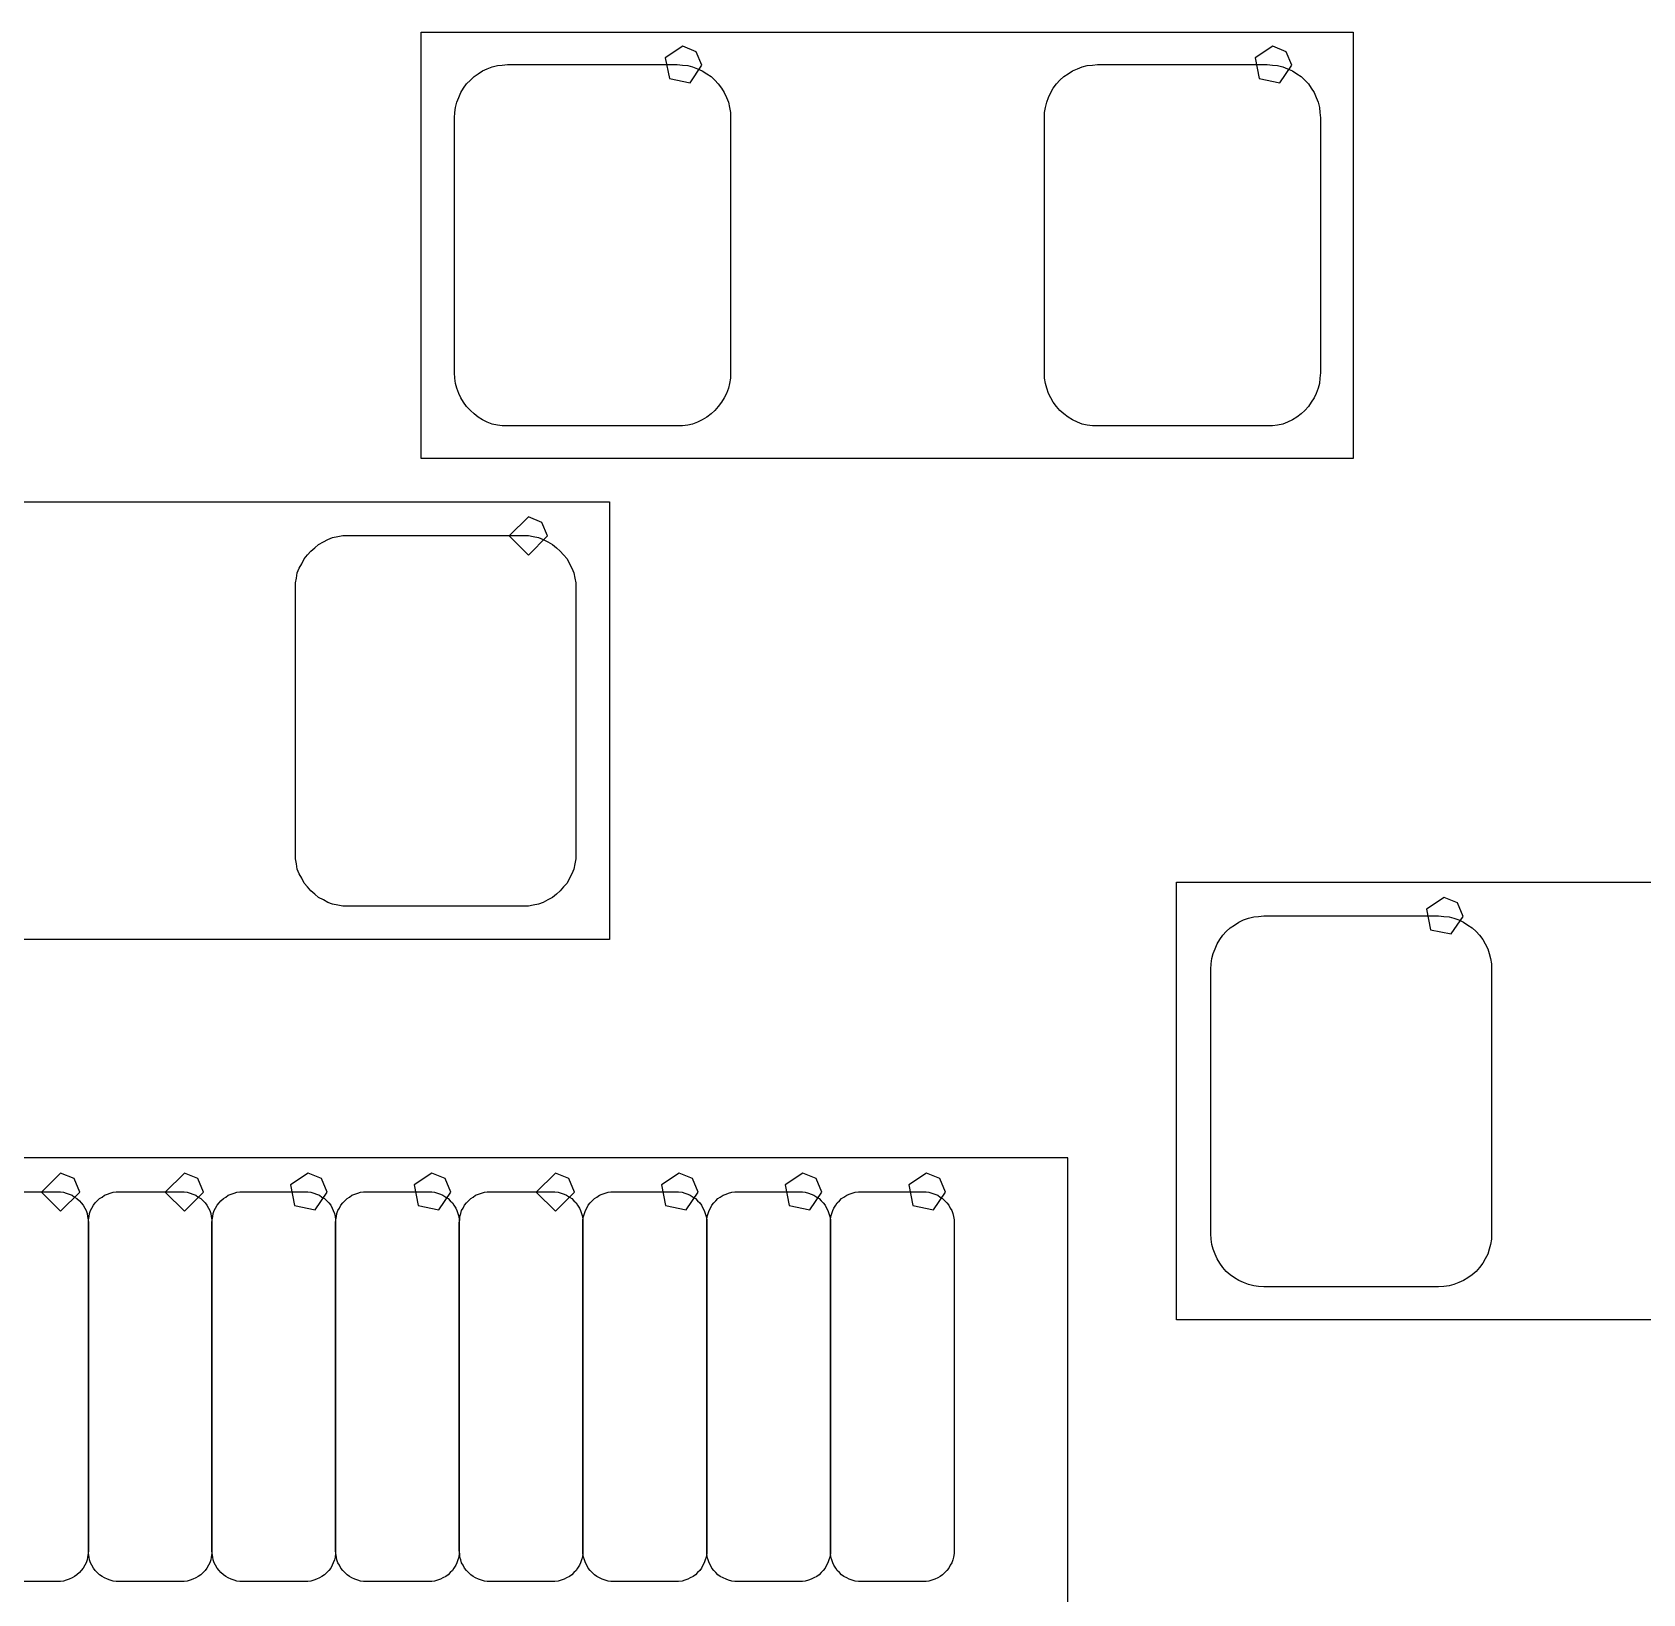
# Model space of a CAD drawing. Extents: x 114 to 258, y 8 to 198.
# Drawn here: x 141.56 to 150.02, y 171.72 to 179.93 of the extents above; entities that cross this region are included whole.
import ezdxf

# ---------------------------------------------------------------- set-up
doc = ezdxf.new("R2010")
doc.units = 0

msp = doc.modelspace()

# ---------------------------------------------------------------- linework, layer by layer
at = {"layer": 'Layer 1', "color": 7}
for points in [[(143.5989, 177.68804), (143.5989, 179.92832)], [(143.5989, 179.92832), (148.49856, 179.92832)], [(148.49856, 179.92832), (148.49856, 177.68804)], [(144.974818, 179.854838), (144.88243, 179.793106), (144.904107, 179.684127), (145.013086, 179.66245), (145.074818, 179.754838), (145.045529, 179.825549), (144.974818, 179.854838), (144.974818, 179.854838)], [(148.074888, 179.854838), (147.9825, 179.793106), (148.004177, 179.684127), (148.113156, 179.66245), (148.174888, 179.754838), (148.145599, 179.825549), (148.074888, 179.854838), (148.074888, 179.854838)], [(143.8783, 179.69464), (143.89862, 179.70988)], [(143.89862, 179.70988), (143.92148, 179.72512)], [(143.92148, 179.72512), (143.94688, 179.73528)], [(143.94688, 179.73528), (143.97228, 179.74544)], [(143.97228, 179.74544), (144.00022, 179.75306)], [(144.00022, 179.75306), (144.02562, 179.7556)], [(144.02562, 179.7556), (144.05356, 179.75814)], [(144.05356, 179.75814), (144.9451, 179.75814)], [(144.9451, 179.75814), (144.97304, 179.7556)], [(144.97304, 179.7556), (145.00098, 179.75306)], [(145.00098, 179.75306), (145.02638, 179.74544)], [(145.02638, 179.74544), (145.05178, 179.73528)], [(145.05178, 179.73528), (145.07718, 179.72512)], [(145.07718, 179.72512), (145.10004, 179.70988)], [(145.10004, 179.70988), (145.1229, 179.69464)], [(146.9771, 179.69464), (146.99996, 179.70988)], [(146.99996, 179.70988), (147.02282, 179.72512)], [(147.02282, 179.72512), (147.04822, 179.73528)], [(147.04822, 179.73528), (147.07362, 179.74544)], [(147.07362, 179.74544), (147.09902, 179.75306)], [(147.09902, 179.75306), (147.12696, 179.7556)], [(147.12696, 179.7556), (147.1549, 179.75814)], [(147.1549, 179.75814), (148.04644, 179.75814)], [(148.04644, 179.75814), (148.07438, 179.7556)], [(148.07438, 179.7556), (148.09978, 179.75306)], [(148.09978, 179.75306), (148.12772, 179.74544)], [(148.12772, 179.74544), (148.15312, 179.73528)], [(148.15312, 179.73528), (148.17852, 179.72512)], [(148.17852, 179.72512), (148.20138, 179.70988)], [(148.20138, 179.70988), (148.22424, 179.69464)], [(143.80718, 179.61082), (143.82242, 179.63368)], [(143.82242, 179.63368), (143.83766, 179.65654)], [(143.83766, 179.65654), (143.85798, 179.67686)], [(143.85798, 179.67686), (143.8783, 179.69464)], [(145.1229, 179.69464), (145.14322, 179.67686)], [(145.14322, 179.67686), (145.161, 179.65654)], [(145.161, 179.65654), (145.17878, 179.63368)], [(145.17878, 179.63368), (145.19148, 179.61082)], [(146.90852, 179.61082), (146.92122, 179.63368)], [(146.92122, 179.63368), (146.939, 179.65654)], [(146.939, 179.65654), (146.95678, 179.67686)], [(146.95678, 179.67686), (146.9771, 179.69464)], [(148.22424, 179.69464), (148.24456, 179.67686)], [(148.24456, 179.67686), (148.26234, 179.65654)], [(148.26234, 179.65654), (148.27758, 179.63368)], [(148.27758, 179.63368), (148.29282, 179.61082)], [(143.77924, 179.53208), (143.78686, 179.56002)], [(143.78686, 179.56002), (143.79702, 179.58542)], [(143.79702, 179.58542), (143.80718, 179.61082)], [(145.19148, 179.61082), (145.20418, 179.58542)], [(145.20418, 179.58542), (145.21434, 179.56002)], [(145.21434, 179.56002), (145.21942, 179.53208)], [(146.88058, 179.53208), (146.8882, 179.56002)], [(146.8882, 179.56002), (146.89582, 179.58542)], [(146.89582, 179.58542), (146.90852, 179.61082)], [(148.29282, 179.61082), (148.30298, 179.58542)], [(148.30298, 179.58542), (148.31314, 179.56002)], [(148.31314, 179.56002), (148.32076, 179.53208)], [(143.77416, 179.47874), (143.7767, 179.50668)], [(143.77416, 178.13762), (143.77416, 179.47874)], [(143.7767, 179.50668), (143.77924, 179.53208)], [(145.21942, 179.53208), (145.2245, 179.50668)], [(145.2245, 179.50668), (145.2245, 179.47874)], [(145.2245, 179.47874), (145.2245, 178.13762)], [(146.8755, 179.50668), (146.88058, 179.53208)], [(146.8755, 179.47874), (146.8755, 179.50668)], [(146.8755, 178.13762), (146.8755, 179.47874)], [(148.32076, 179.53208), (148.3233, 179.50668)], [(148.3233, 179.50668), (148.32584, 179.47874)], [(148.32584, 179.47874), (148.32584, 178.13762)], [(143.7767, 178.10968), (143.77416, 178.13762)], [(143.77924, 178.08174), (143.7767, 178.10968)], [(145.2245, 178.10968), (145.21942, 178.08174)], [(145.2245, 178.13762), (145.2245, 178.10968)], [(146.8755, 178.10968), (146.8755, 178.13762)], [(146.88058, 178.08174), (146.8755, 178.10968)], [(148.3233, 178.10968), (148.32076, 178.08174)], [(148.32584, 178.13762), (148.3233, 178.10968)], [(143.78686, 178.05634), (143.77924, 178.08174)], [(143.79702, 178.0284), (143.78686, 178.05634)], [(143.80718, 178.00554), (143.79702, 178.0284)], [(145.20418, 178.0284), (145.19148, 178.00554)], [(145.21434, 178.05634), (145.20418, 178.0284)], [(145.21942, 178.08174), (145.21434, 178.05634)], [(146.8882, 178.05634), (146.88058, 178.08174)], [(146.89582, 178.0284), (146.8882, 178.05634)], [(146.90852, 178.00554), (146.89582, 178.0284)], [(148.30298, 178.0284), (148.29282, 178.00554)], [(148.31314, 178.05634), (148.30298, 178.0284)], [(148.32076, 178.08174), (148.31314, 178.05634)], [(143.82242, 177.98268), (143.80718, 178.00554)], [(143.83766, 177.95982), (143.82242, 177.98268)], [(143.85798, 177.9395), (143.83766, 177.95982)], [(143.8783, 177.92172), (143.85798, 177.9395)], [(145.14322, 177.9395), (145.1229, 177.92172)], [(145.161, 177.95982), (145.14322, 177.9395)], [(145.17878, 177.98268), (145.161, 177.95982)], [(145.19148, 178.00554), (145.17878, 177.98268)], [(146.92122, 177.98268), (146.90852, 178.00554)], [(146.939, 177.95982), (146.92122, 177.98268)], [(146.95678, 177.9395), (146.939, 177.95982)], [(146.9771, 177.92172), (146.95678, 177.9395)], [(148.24456, 177.9395), (148.22424, 177.92172)], [(148.26234, 177.95982), (148.24456, 177.9395)], [(148.27758, 177.98268), (148.26234, 177.95982)], [(148.29282, 178.00554), (148.27758, 177.98268)], [(143.89862, 177.90394), (143.8783, 177.92172)], [(143.92148, 177.89124), (143.89862, 177.90394)], [(143.94688, 177.87854), (143.92148, 177.89124)], [(143.97228, 177.86838), (143.94688, 177.87854)], [(144.00022, 177.8633), (143.97228, 177.86838)], [(144.02562, 177.85822), (144.00022, 177.8633)], [(144.05356, 177.85822), (144.02562, 177.85822)], [(144.9451, 177.85822), (144.05356, 177.85822)], [(144.97304, 177.85822), (144.9451, 177.85822)], [(145.00098, 177.8633), (144.97304, 177.85822)], [(145.02638, 177.86838), (145.00098, 177.8633)], [(145.05178, 177.87854), (145.02638, 177.86838)], [(145.07718, 177.89124), (145.05178, 177.87854)], [(145.10004, 177.90394), (145.07718, 177.89124)], [(145.1229, 177.92172), (145.10004, 177.90394)], [(146.99996, 177.90394), (146.9771, 177.92172)], [(147.02282, 177.89124), (146.99996, 177.90394)], [(147.04822, 177.87854), (147.02282, 177.89124)], [(147.07362, 177.86838), (147.04822, 177.87854)], [(147.09902, 177.8633), (147.07362, 177.86838)], [(147.12696, 177.85822), (147.09902, 177.8633)], [(147.1549, 177.85822), (147.12696, 177.85822)], [(148.04644, 177.85822), (147.1549, 177.85822)], [(148.07438, 177.85822), (148.04644, 177.85822)], [(148.09978, 177.8633), (148.07438, 177.85822)], [(148.12772, 177.86838), (148.09978, 177.8633)], [(148.15312, 177.87854), (148.12772, 177.86838)], [(148.17852, 177.89124), (148.15312, 177.87854)], [(148.20138, 177.90394), (148.17852, 177.89124)], [(148.22424, 177.92172), (148.20138, 177.90394)], [(148.49856, 177.68804), (143.5989, 177.68804)], [(139.63142, 177.45944), (144.5895, 177.45944)], [(144.5895, 177.45944), (144.5895, 175.1582)], [(144.16278, 177.379862), (144.06278, 177.279862), (144.16278, 177.179862), (144.26278, 177.279862), (144.233491, 177.350573), (144.16278, 177.379862), (144.16278, 177.379862)], [(143.08582, 177.24862), (143.10868, 177.26132)], [(143.10868, 177.26132), (143.13408, 177.27148)], [(143.13408, 177.27148), (143.16202, 177.27656)], [(143.16202, 177.27656), (143.18742, 177.28164)], [(143.18742, 177.28164), (143.21536, 177.28164)], [(143.21536, 177.28164), (144.13484, 177.28164)], [(144.13484, 177.28164), (144.16278, 177.28164)], [(144.16278, 177.28164), (144.18818, 177.27656)], [(144.18818, 177.27656), (144.21612, 177.27148)], [(144.21612, 177.27148), (144.24152, 177.26132)], [(144.24152, 177.26132), (144.26438, 177.24862)], [(142.98422, 177.15972), (143.002, 177.18004)], [(143.002, 177.18004), (143.01978, 177.20036)], [(143.01978, 177.20036), (143.0401, 177.21814)], [(143.0401, 177.21814), (143.06042, 177.23592)], [(143.06042, 177.23592), (143.08582, 177.24862)], [(144.26438, 177.24862), (144.28978, 177.23592)], [(144.28978, 177.23592), (144.3101, 177.21814)], [(144.3101, 177.21814), (144.33042, 177.20036)], [(144.33042, 177.20036), (144.3482, 177.18004)], [(144.3482, 177.18004), (144.36598, 177.15972)], [(142.94358, 177.05812), (142.94866, 177.08606)], [(142.94866, 177.08606), (142.95882, 177.11146)], [(142.95882, 177.11146), (142.97152, 177.13432)], [(142.97152, 177.13432), (142.98422, 177.15972)], [(144.36598, 177.15972), (144.37868, 177.13432)], [(144.37868, 177.13432), (144.39138, 177.11146)], [(144.39138, 177.11146), (144.40154, 177.08606)], [(144.40154, 177.08606), (144.40662, 177.05812)], [(142.9385, 177.03272), (142.94358, 177.05812)], [(142.9385, 177.00478), (142.9385, 177.03272)], [(142.9385, 175.61032), (142.9385, 177.00478)], [(144.40662, 177.05812), (144.4117, 177.03272)], [(144.4117, 177.03272), (144.4117, 177.00478)], [(144.4117, 177.00478), (144.4117, 175.61032)], [(142.9385, 175.58238), (142.9385, 175.61032)], [(142.94358, 175.55698), (142.9385, 175.58238)], [(142.94866, 175.52904), (142.94358, 175.55698)], [(144.40662, 175.55698), (144.40154, 175.52904)], [(144.4117, 175.58238), (144.40662, 175.55698)], [(144.4117, 175.61032), (144.4117, 175.58238)], [(142.95882, 175.50364), (142.94866, 175.52904)], [(142.97152, 175.48078), (142.95882, 175.50364)], [(142.98422, 175.45538), (142.97152, 175.48078)], [(144.37868, 175.48078), (144.36598, 175.45538)], [(144.39138, 175.50364), (144.37868, 175.48078)], [(144.40154, 175.52904), (144.39138, 175.50364)], [(143.002, 175.43506), (142.98422, 175.45538)], [(143.01978, 175.41474), (143.002, 175.43506)], [(143.0401, 175.39696), (143.01978, 175.41474)], [(143.06042, 175.37918), (143.0401, 175.39696)], [(144.3101, 175.39696), (144.28978, 175.37918)], [(144.33042, 175.41474), (144.3101, 175.39696)], [(144.3482, 175.43506), (144.33042, 175.41474)], [(144.36598, 175.45538), (144.3482, 175.43506)], [(147.56892, 173.15922), (147.56892, 175.46046)], [(147.56892, 175.46046), (152.527, 175.46046)], [(143.08582, 175.36648), (143.06042, 175.37918)], [(143.10868, 175.35378), (143.08582, 175.36648)], [(143.13408, 175.34362), (143.10868, 175.35378)], [(143.16202, 175.33854), (143.13408, 175.34362)], [(143.18742, 175.33346), (143.16202, 175.33854)], [(143.21536, 175.33346), (143.18742, 175.33346)], [(144.13484, 175.33346), (143.21536, 175.33346)], [(144.16278, 175.33346), (144.13484, 175.33346)], [(144.18818, 175.33854), (144.16278, 175.33346)], [(144.21612, 175.34362), (144.18818, 175.33854)], [(144.24152, 175.35378), (144.21612, 175.34362)], [(144.26438, 175.36648), (144.24152, 175.35378)], [(144.28978, 175.37918), (144.26438, 175.36648)], [(148.975318, 175.379866), (148.88293, 175.318134), (148.904607, 175.209155), (149.013586, 175.187478), (149.075318, 175.279866), (149.046029, 175.350577), (148.975318, 175.379866), (148.975318, 175.379866)], [(147.83054, 175.20138), (147.85086, 175.21916)], [(147.85086, 175.21916), (147.87372, 175.2344)], [(147.87372, 175.2344), (147.89658, 175.24964)], [(147.89658, 175.24964), (147.92198, 175.26234)], [(147.92198, 175.26234), (147.94738, 175.26996)], [(147.94738, 175.26996), (147.97532, 175.27758)], [(147.97532, 175.27758), (148.00072, 175.28012)], [(148.00072, 175.28012), (148.02866, 175.28266)], [(148.02866, 175.28266), (148.9456, 175.28266)], [(148.9456, 175.28266), (148.97354, 175.28012)], [(148.97354, 175.28012), (149.00148, 175.27758)], [(149.00148, 175.27758), (149.02688, 175.26996)], [(149.02688, 175.26996), (149.05228, 175.26234)], [(149.05228, 175.26234), (149.07768, 175.24964)], [(149.07768, 175.24964), (149.10054, 175.2344)], [(149.10054, 175.2344), (149.1234, 175.21916)], [(149.1234, 175.21916), (149.14372, 175.20138)], [(144.5895, 175.1582), (139.63142, 175.1582)], [(147.77212, 175.10994), (147.78228, 175.13534)], [(147.78228, 175.13534), (147.79752, 175.1582)], [(147.79752, 175.1582), (147.81276, 175.18106)], [(147.81276, 175.18106), (147.83054, 175.20138)], [(149.14372, 175.20138), (149.1615, 175.18106)], [(149.1615, 175.18106), (149.17928, 175.1582)], [(149.17928, 175.1582), (149.19198, 175.13534)], [(149.19198, 175.13534), (149.20468, 175.10994)], [(147.7518, 175.0312), (147.75434, 175.05914)], [(147.75434, 175.05914), (147.76196, 175.08454)], [(147.76196, 175.08454), (147.77212, 175.10994)], [(149.20468, 175.10994), (149.2123, 175.08454)], [(149.2123, 175.08454), (149.21992, 175.05914)], [(149.21992, 175.05914), (149.225, 175.0312)], [(147.74926, 175.00326), (147.7518, 175.0312)], [(147.74926, 173.61134), (147.74926, 175.00326)], [(149.225, 175.0312), (149.225, 175.00326)], [(149.225, 175.00326), (149.225, 173.61134)], [(146.99742, 174.01012), (139.29868, 174.01012)], [(146.99742, 164.60958), (146.99742, 174.01012)], [(141.704822, 173.930542), (141.604822, 173.830542), (141.704822, 173.730542), (141.804822, 173.830542), (141.775533, 173.901253), (141.704822, 173.930542), (141.704822, 173.930542)], [(142.354808, 173.930542), (142.254808, 173.830542), (142.354808, 173.730542), (142.454808, 173.830542), (142.425519, 173.901253), (142.354808, 173.930542), (142.354808, 173.930542)], [(143.004794, 173.930542), (142.912406, 173.86881), (142.934083, 173.759831), (143.043062, 173.738154), (143.104794, 173.830542), (143.075505, 173.901253), (143.004794, 173.930542), (143.004794, 173.930542)], [(143.65478, 173.930542), (143.562392, 173.86881), (143.584069, 173.759831), (143.693048, 173.738154), (143.75478, 173.830542), (143.725491, 173.901253), (143.65478, 173.930542), (143.65478, 173.930542)], [(144.304766, 173.930542), (144.204766, 173.830542), (144.304766, 173.730542), (144.404766, 173.830542), (144.375477, 173.901253), (144.304766, 173.930542), (144.304766, 173.930542)], [(144.954752, 173.930542), (144.862364, 173.86881), (144.884041, 173.759831), (144.99302, 173.738154), (145.054752, 173.830542), (145.025463, 173.901253), (144.954752, 173.930542), (144.954752, 173.930542)], [(145.604738, 173.930542), (145.51235, 173.86881), (145.534027, 173.759831), (145.643006, 173.738154), (145.704738, 173.830542), (145.675449, 173.901253), (145.604738, 173.930542), (145.604738, 173.930542)], [(146.254724, 173.930542), (146.162336, 173.86881), (146.184013, 173.759831), (146.292992, 173.738154), (146.354724, 173.830542), (146.325435, 173.901253), (146.254724, 173.930542), (146.254724, 173.930542)], [(141.3637, 173.83232), (141.68882, 173.83232)], [(141.68882, 173.83232), (141.70406, 173.83232)], [(141.70406, 173.83232), (141.7193, 173.82978)], [(141.7193, 173.82978), (141.73454, 173.8247)], [(141.73454, 173.8247), (141.74978, 173.81962)], [(141.74978, 173.81962), (141.76502, 173.81454)], [(141.76502, 173.81454), (141.77772, 173.80438)], [(141.77772, 173.80438), (141.79042, 173.79676)], [(141.79042, 173.79676), (141.80312, 173.78406)], [(141.80312, 173.78406), (141.81328, 173.7739)], [(141.88694, 173.7739), (141.8971, 173.78406)], [(141.8971, 173.78406), (141.9098, 173.79676)], [(141.9098, 173.79676), (141.9225, 173.80438)], [(141.9225, 173.80438), (141.9352, 173.81454)], [(141.9352, 173.81454), (141.95044, 173.81962)], [(141.95044, 173.81962), (141.96568, 173.8247)], [(141.96568, 173.8247), (141.98092, 173.82978)], [(141.98092, 173.82978), (141.99616, 173.83232)], [(141.99616, 173.83232), (142.0114, 173.83232)], [(142.0114, 173.83232), (142.33652, 173.83232)], [(142.33652, 173.83232), (142.3543, 173.83232)], [(142.3543, 173.83232), (142.36954, 173.82978)], [(142.36954, 173.82978), (142.38478, 173.8247)], [(142.38478, 173.8247), (142.40002, 173.81962)], [(142.40002, 173.81962), (142.41526, 173.81454)], [(142.41526, 173.81454), (142.42796, 173.80438)], [(142.42796, 173.80438), (142.44066, 173.79676)], [(142.44066, 173.79676), (142.45336, 173.78406)], [(142.45336, 173.78406), (142.46352, 173.7739)], [(142.53718, 173.7739), (142.54734, 173.78406)], [(142.54734, 173.78406), (142.56004, 173.79676)], [(142.56004, 173.79676), (142.57274, 173.80438)], [(142.57274, 173.80438), (142.58544, 173.81454)], [(142.58544, 173.81454), (142.60068, 173.81962)], [(142.60068, 173.81962), (142.61592, 173.8247)], [(142.61592, 173.8247), (142.63116, 173.82978)], [(142.63116, 173.82978), (142.6464, 173.83232)], [(142.6464, 173.83232), (142.66164, 173.83232)], [(142.66164, 173.83232), (142.98676, 173.83232)], [(142.98676, 173.83232), (143.00454, 173.83232)], [(143.00454, 173.83232), (143.01978, 173.82978)], [(143.01978, 173.82978), (143.03502, 173.8247)], [(143.03502, 173.8247), (143.05026, 173.81962)], [(143.05026, 173.81962), (143.0655, 173.81454)], [(143.0655, 173.81454), (143.0782, 173.80438)], [(143.0782, 173.80438), (143.0909, 173.79676)], [(143.0909, 173.79676), (143.1036, 173.78406)], [(143.1036, 173.78406), (143.11376, 173.7739)], [(143.18742, 173.7739), (143.19758, 173.78406)], [(143.19758, 173.78406), (143.21028, 173.79676)], [(143.21028, 173.79676), (143.22298, 173.80438)], [(143.22298, 173.80438), (143.23568, 173.81454)], [(143.23568, 173.81454), (143.25092, 173.81962)], [(143.25092, 173.81962), (143.26616, 173.8247)], [(143.26616, 173.8247), (143.2814, 173.82978)], [(143.2814, 173.82978), (143.29664, 173.83232)], [(143.29664, 173.83232), (143.31188, 173.83232)], [(143.31188, 173.83232), (143.637, 173.83232)], [(143.637, 173.83232), (143.65478, 173.83232)], [(143.65478, 173.83232), (143.67002, 173.82978)], [(143.67002, 173.82978), (143.68526, 173.8247)], [(143.68526, 173.8247), (143.7005, 173.81962)], [(143.7005, 173.81962), (143.7132, 173.81454)], [(143.7132, 173.81454), (143.72844, 173.80438)], [(143.72844, 173.80438), (143.74114, 173.79676)], [(143.74114, 173.79676), (143.7513, 173.78406)], [(143.7513, 173.78406), (143.764, 173.7739)], [(143.83766, 173.7739), (143.84782, 173.78406)], [(143.84782, 173.78406), (143.86052, 173.79676)], [(143.86052, 173.79676), (143.87322, 173.80438)], [(143.87322, 173.80438), (143.88592, 173.81454)], [(143.88592, 173.81454), (143.90116, 173.81962)], [(143.90116, 173.81962), (143.9164, 173.8247)], [(143.9164, 173.8247), (143.93164, 173.82978)], [(143.93164, 173.82978), (143.94688, 173.83232)], [(143.94688, 173.83232), (143.96212, 173.83232)], [(143.96212, 173.83232), (144.28724, 173.83232)], [(144.28724, 173.83232), (144.30248, 173.83232)], [(144.30248, 173.83232), (144.32026, 173.82978)], [(144.32026, 173.82978), (144.3355, 173.8247)], [(144.3355, 173.8247), (144.35074, 173.81962)], [(144.35074, 173.81962), (144.36344, 173.81454)], [(144.36344, 173.81454), (144.37868, 173.80438)], [(144.37868, 173.80438), (144.39138, 173.79676)], [(144.39138, 173.79676), (144.40154, 173.78406)], [(144.40154, 173.78406), (144.41424, 173.7739)], [(144.4879, 173.7739), (144.49806, 173.78406)], [(144.49806, 173.78406), (144.51076, 173.79676)], [(144.51076, 173.79676), (144.52346, 173.80438)], [(144.52346, 173.80438), (144.53616, 173.81454)], [(144.53616, 173.81454), (144.5514, 173.81962)], [(144.5514, 173.81962), (144.56664, 173.8247)], [(144.56664, 173.8247), (144.58188, 173.82978)], [(144.58188, 173.82978), (144.59712, 173.83232)], [(144.59712, 173.83232), (144.61236, 173.83232)], [(144.61236, 173.83232), (144.93748, 173.83232)], [(144.93748, 173.83232), (144.95272, 173.83232)], [(144.95272, 173.83232), (144.9705, 173.82978)], [(144.9705, 173.82978), (144.98574, 173.8247)], [(144.98574, 173.8247), (145.00098, 173.81962)], [(145.00098, 173.81962), (145.01368, 173.81454)], [(145.01368, 173.81454), (145.02892, 173.80438)], [(145.02892, 173.80438), (145.04162, 173.79676)], [(145.04162, 173.79676), (145.05178, 173.78406)], [(145.05178, 173.78406), (145.06448, 173.7739)], [(145.13814, 173.7739), (145.1483, 173.78406)], [(145.1483, 173.78406), (145.15846, 173.79676)], [(145.15846, 173.79676), (145.17116, 173.80438)], [(145.17116, 173.80438), (145.1864, 173.81454)], [(145.1864, 173.81454), (145.20164, 173.81962)], [(145.20164, 173.81962), (145.21434, 173.8247)], [(145.21434, 173.8247), (145.23212, 173.82978)], [(145.23212, 173.82978), (145.24736, 173.83232)], [(145.24736, 173.83232), (145.2626, 173.83232)], [(145.2626, 173.83232), (145.58772, 173.83232)], [(145.58772, 173.83232), (145.60296, 173.83232)], [(145.60296, 173.83232), (145.6182, 173.82978)], [(145.6182, 173.82978), (145.63598, 173.8247)], [(145.63598, 173.8247), (145.64868, 173.81962)], [(145.64868, 173.81962), (145.66392, 173.81454)], [(145.66392, 173.81454), (145.67916, 173.80438)], [(145.67916, 173.80438), (145.69186, 173.79676)], [(145.69186, 173.79676), (145.70202, 173.78406)], [(145.70202, 173.78406), (145.71218, 173.7739)], [(145.78584, 173.7739), (145.79854, 173.78406)], [(145.79854, 173.78406), (145.8087, 173.79676)], [(145.8087, 173.79676), (145.8214, 173.80438)], [(145.8214, 173.80438), (145.83664, 173.81454)], [(145.83664, 173.81454), (145.84934, 173.81962)], [(145.84934, 173.81962), (145.86458, 173.8247)], [(145.86458, 173.8247), (145.87982, 173.82978)], [(145.87982, 173.82978), (145.8976, 173.83232)], [(145.8976, 173.83232), (145.91284, 173.83232)], [(145.91284, 173.83232), (146.23796, 173.83232)], [(146.23796, 173.83232), (146.2532, 173.83232)], [(146.2532, 173.83232), (146.26844, 173.82978)], [(146.26844, 173.82978), (146.28368, 173.8247)], [(146.28368, 173.8247), (146.29892, 173.81962)], [(146.29892, 173.81962), (146.31416, 173.81454)], [(146.31416, 173.81454), (146.32686, 173.80438)], [(146.32686, 173.80438), (146.33956, 173.79676)], [(146.33956, 173.79676), (146.35226, 173.78406)], [(146.35226, 173.78406), (146.36242, 173.7739)], [(141.81328, 173.7739), (141.82344, 173.7612)], [(141.82344, 173.7612), (141.83106, 173.74596)], [(141.83106, 173.74596), (141.83868, 173.73326)], [(141.83868, 173.73326), (141.84376, 173.71802)], [(141.84376, 173.71802), (141.8463, 173.70278)], [(141.8463, 173.70278), (141.84884, 173.685)], [(141.85138, 173.685), (141.85392, 173.70278)], [(141.85392, 173.70278), (141.85646, 173.71802)], [(141.85646, 173.71802), (141.86154, 173.73326)], [(141.86154, 173.73326), (141.86916, 173.74596)], [(141.86916, 173.74596), (141.87678, 173.7612)], [(141.87678, 173.7612), (141.88694, 173.7739)], [(142.46352, 173.7739), (142.47368, 173.7612)], [(142.47368, 173.7612), (142.4813, 173.74596)], [(142.4813, 173.74596), (142.48892, 173.73326)], [(142.48892, 173.73326), (142.494, 173.71802)], [(142.494, 173.71802), (142.49654, 173.70278)], [(142.49654, 173.70278), (142.49908, 173.685)], [(142.50162, 173.685), (142.50416, 173.70278)], [(142.50416, 173.70278), (142.5067, 173.71802)], [(142.5067, 173.71802), (142.51178, 173.73326)], [(142.51178, 173.73326), (142.5194, 173.74596)], [(142.5194, 173.74596), (142.52702, 173.7612)], [(142.52702, 173.7612), (142.53718, 173.7739)], [(143.11376, 173.7739), (143.12392, 173.7612)], [(143.12392, 173.7612), (143.13154, 173.74596)], [(143.13154, 173.74596), (143.13662, 173.73326)], [(143.13662, 173.73326), (143.14424, 173.71802)], [(143.14424, 173.71802), (143.14678, 173.70278)], [(143.14678, 173.70278), (143.14932, 173.685)], [(143.15186, 173.685), (143.1544, 173.70278)], [(143.1544, 173.70278), (143.15694, 173.71802)], [(143.15694, 173.71802), (143.16202, 173.73326)], [(143.16202, 173.73326), (143.16964, 173.74596)], [(143.16964, 173.74596), (143.17726, 173.7612)], [(143.17726, 173.7612), (143.18742, 173.7739)], [(143.764, 173.7739), (143.77162, 173.7612)], [(143.77162, 173.7612), (143.78178, 173.74596)], [(143.78178, 173.74596), (143.78686, 173.73326)], [(143.78686, 173.73326), (143.79194, 173.71802)], [(143.79194, 173.71802), (143.79702, 173.70278)], [(143.79702, 173.70278), (143.79956, 173.685)], [(143.8021, 173.70278), (143.80718, 173.71802)], [(143.8021, 173.685), (143.8021, 173.70278)], [(143.80718, 173.71802), (143.81226, 173.73326)], [(143.81226, 173.73326), (143.81988, 173.74596)], [(143.81988, 173.74596), (143.8275, 173.7612)], [(143.8275, 173.7612), (143.83766, 173.7739)], [(144.41424, 173.7739), (144.42186, 173.7612)], [(144.42186, 173.7612), (144.43202, 173.74596)], [(144.43202, 173.74596), (144.4371, 173.73326)], [(144.4371, 173.73326), (144.44218, 173.71802)], [(144.44218, 173.71802), (144.44726, 173.70278)], [(144.44726, 173.70278), (144.4498, 173.685)], [(144.4498, 173.685), (144.45234, 173.70278)], [(144.45234, 173.70278), (144.45742, 173.71802)], [(144.45742, 173.71802), (144.4625, 173.73326)], [(144.4625, 173.73326), (144.47012, 173.74596)], [(144.47012, 173.74596), (144.47774, 173.7612)], [(144.47774, 173.7612), (144.4879, 173.7739)], [(145.06448, 173.7739), (145.0721, 173.7612)], [(145.0721, 173.7612), (145.07972, 173.74596)], [(145.07972, 173.74596), (145.08734, 173.73326)], [(145.08734, 173.73326), (145.09242, 173.71802)], [(145.09242, 173.71802), (145.0975, 173.70278)], [(145.0975, 173.70278), (145.10004, 173.685)], [(145.10004, 173.685), (145.10258, 173.70278)], [(145.10258, 173.70278), (145.10766, 173.71802)], [(145.10766, 173.71802), (145.11274, 173.73326)], [(145.11274, 173.73326), (145.12036, 173.74596)], [(145.12036, 173.74596), (145.12798, 173.7612)], [(145.12798, 173.7612), (145.13814, 173.7739)], [(145.71218, 173.7739), (145.72234, 173.7612)], [(145.72234, 173.7612), (145.72996, 173.74596)], [(145.72996, 173.74596), (145.73758, 173.73326)], [(145.73758, 173.73326), (145.74266, 173.71802)], [(145.74266, 173.71802), (145.74774, 173.70278)], [(145.74774, 173.70278), (145.75028, 173.685)], [(145.75028, 173.685), (145.75282, 173.70278)], [(145.75282, 173.70278), (145.7579, 173.71802)], [(145.7579, 173.71802), (145.76298, 173.73326)], [(145.76298, 173.73326), (145.76806, 173.74596)], [(145.76806, 173.74596), (145.77822, 173.7612)], [(145.77822, 173.7612), (145.78584, 173.7739)], [(146.36242, 173.7739), (146.37258, 173.7612)], [(146.37258, 173.7612), (146.3802, 173.74596)], [(146.3802, 173.74596), (146.38782, 173.73326)], [(146.38782, 173.73326), (146.3929, 173.71802)], [(146.3929, 173.71802), (146.39798, 173.70278)], [(146.39798, 173.70278), (146.40052, 173.685)], [(141.84884, 173.685), (141.85138, 173.66976)], [(141.85138, 173.66976), (141.85138, 173.685)], [(141.85138, 173.66976), (141.85138, 171.9451)], [(141.85138, 171.9451), (141.85138, 173.66976)], [(142.49908, 173.66976), (142.50162, 173.685)], [(142.49908, 173.685), (142.49908, 173.66976)], [(142.49908, 171.9451), (142.49908, 173.66976)], [(142.49908, 173.66976), (142.49908, 171.9451)], [(143.14932, 173.685), (143.14932, 173.66976)], [(143.14932, 173.66976), (143.15186, 173.685)], [(143.14932, 173.66976), (143.14932, 171.9451)], [(143.14932, 171.9451), (143.14932, 173.66976)], [(143.79956, 173.685), (143.79956, 173.66976)], [(143.79956, 173.66976), (143.8021, 173.685)], [(143.79956, 173.66976), (143.79956, 171.9451)], [(143.79956, 171.9451), (143.79956, 173.66976)], [(144.4498, 173.685), (144.4498, 173.66976)], [(144.4498, 173.66976), (144.4498, 173.685)], [(144.4498, 173.66976), (144.4498, 171.9451)], [(144.4498, 171.9451), (144.4498, 173.66976)], [(145.10004, 173.66976), (145.10004, 173.685)], [(145.10004, 173.685), (145.10004, 173.66976)], [(145.10004, 171.9451), (145.10004, 173.66976)], [(145.10004, 173.66976), (145.10004, 171.9451)], [(145.75028, 173.685), (145.75028, 173.66976)], [(145.75028, 173.66976), (145.75028, 173.685)], [(145.75028, 173.66976), (145.75028, 171.9451)], [(145.75028, 171.9451), (145.75028, 173.66976)], [(146.40052, 173.685), (146.40052, 173.66976)], [(146.40052, 173.66976), (146.40052, 171.9451)], [(147.7518, 173.5834), (147.74926, 173.61134)], [(149.225, 173.61134), (149.225, 173.5834)], [(147.75434, 173.55546), (147.7518, 173.5834)], [(147.76196, 173.53006), (147.75434, 173.55546)], [(147.77212, 173.50466), (147.76196, 173.53006)], [(149.2123, 173.53006), (149.20468, 173.50466)], [(149.21992, 173.55546), (149.2123, 173.53006)], [(149.225, 173.5834), (149.21992, 173.55546)], [(147.78228, 173.47926), (147.77212, 173.50466)], [(147.79752, 173.4564), (147.78228, 173.47926)], [(147.81276, 173.43354), (147.79752, 173.4564)], [(149.17928, 173.4564), (149.1615, 173.43354)], [(149.19198, 173.47926), (149.17928, 173.4564)], [(149.20468, 173.50466), (149.19198, 173.47926)], [(147.83054, 173.41322), (147.81276, 173.43354)], [(147.85086, 173.39544), (147.83054, 173.41322)], [(147.87372, 173.3802), (147.85086, 173.39544)], [(147.89658, 173.36496), (147.87372, 173.3802)], [(147.92198, 173.3548), (147.89658, 173.36496)], [(149.07768, 173.36496), (149.05228, 173.3548)], [(149.10054, 173.3802), (149.07768, 173.36496)], [(149.1234, 173.39544), (149.10054, 173.3802)], [(149.14372, 173.41322), (149.1234, 173.39544)], [(149.1615, 173.43354), (149.14372, 173.41322)], [(147.94738, 173.34464), (147.92198, 173.3548)], [(147.97532, 173.33702), (147.94738, 173.34464)], [(148.00072, 173.33448), (147.97532, 173.33702)], [(148.02866, 173.33194), (148.00072, 173.33448)], [(148.9456, 173.33194), (148.02866, 173.33194)], [(148.97354, 173.33448), (148.9456, 173.33194)], [(149.00148, 173.33702), (148.97354, 173.33448)], [(149.02688, 173.34464), (149.00148, 173.33702)], [(149.05228, 173.3548), (149.02688, 173.34464)], [(152.527, 173.15922), (147.56892, 173.15922)], [(141.84884, 171.92986), (141.8463, 171.91208)], [(141.85138, 171.9451), (141.84884, 171.92986)], [(141.85138, 171.92986), (141.85138, 171.9451)], [(141.85392, 171.91208), (141.85138, 171.92986)], [(142.49908, 171.92986), (142.49654, 171.91208)], [(142.50162, 171.92986), (142.49908, 171.9451)], [(142.49908, 171.9451), (142.49908, 171.92986)], [(142.50416, 171.91208), (142.50162, 171.92986)], [(143.14932, 171.92986), (143.14678, 171.91208)], [(143.14932, 171.9451), (143.14932, 171.92986)], [(143.15186, 171.92986), (143.14932, 171.9451)], [(143.1544, 171.91208), (143.15186, 171.92986)], [(143.79956, 171.92986), (143.79702, 171.91208)], [(143.79956, 171.9451), (143.79956, 171.92986)], [(143.8021, 171.92986), (143.79956, 171.9451)], [(143.8021, 171.91208), (143.8021, 171.92986)], [(144.4498, 171.92986), (144.44726, 171.91208)], [(144.4498, 171.9451), (144.4498, 171.92986)], [(144.4498, 171.92986), (144.4498, 171.9451)], [(144.45234, 171.91208), (144.4498, 171.92986)], [(145.10004, 171.92986), (145.0975, 171.91208)], [(145.10004, 171.92986), (145.10004, 171.9451)], [(145.10004, 171.9451), (145.10004, 171.92986)], [(145.10258, 171.91208), (145.10004, 171.92986)], [(145.75028, 171.92986), (145.74774, 171.91208)], [(145.75028, 171.9451), (145.75028, 171.92986)], [(145.75028, 171.92986), (145.75028, 171.9451)], [(145.75282, 171.91208), (145.75028, 171.92986)], [(146.40052, 171.92986), (146.39798, 171.91208)], [(146.40052, 171.9451), (146.40052, 171.92986)], [(141.81328, 171.84096), (141.80312, 171.8308)], [(141.82344, 171.85366), (141.81328, 171.84096)], [(141.83106, 171.8689), (141.82344, 171.85366)], [(141.83868, 171.8816), (141.83106, 171.8689)], [(141.84376, 171.89684), (141.83868, 171.8816)], [(141.8463, 171.91208), (141.84376, 171.89684)], [(141.85646, 171.89684), (141.85392, 171.91208)], [(141.86154, 171.8816), (141.85646, 171.89684)], [(141.86916, 171.8689), (141.86154, 171.8816)], [(141.87678, 171.85366), (141.86916, 171.8689)], [(141.88694, 171.84096), (141.87678, 171.85366)], [(141.8971, 171.8308), (141.88694, 171.84096)], [(142.46352, 171.84096), (142.45336, 171.8308)], [(142.47368, 171.85366), (142.46352, 171.84096)], [(142.4813, 171.8689), (142.47368, 171.85366)], [(142.48892, 171.8816), (142.4813, 171.8689)], [(142.494, 171.89684), (142.48892, 171.8816)], [(142.49654, 171.91208), (142.494, 171.89684)], [(142.5067, 171.89684), (142.50416, 171.91208)], [(142.51178, 171.8816), (142.5067, 171.89684)], [(142.5194, 171.8689), (142.51178, 171.8816)], [(142.52702, 171.85366), (142.5194, 171.8689)], [(142.53718, 171.84096), (142.52702, 171.85366)], [(142.54734, 171.8308), (142.53718, 171.84096)], [(143.11376, 171.84096), (143.1036, 171.8308)], [(143.12392, 171.85366), (143.11376, 171.84096)], [(143.13154, 171.8689), (143.12392, 171.85366)], [(143.13662, 171.8816), (143.13154, 171.8689)], [(143.14424, 171.89684), (143.13662, 171.8816)], [(143.14678, 171.91208), (143.14424, 171.89684)], [(143.15694, 171.89684), (143.1544, 171.91208)], [(143.16202, 171.8816), (143.15694, 171.89684)], [(143.16964, 171.8689), (143.16202, 171.8816)], [(143.17726, 171.85366), (143.16964, 171.8689)], [(143.18742, 171.84096), (143.17726, 171.85366)], [(143.19758, 171.8308), (143.18742, 171.84096)], [(143.764, 171.84096), (143.7513, 171.8308)], [(143.77162, 171.85366), (143.764, 171.84096)], [(143.78178, 171.8689), (143.77162, 171.85366)], [(143.78686, 171.8816), (143.78178, 171.8689)], [(143.79194, 171.89684), (143.78686, 171.8816)], [(143.79702, 171.91208), (143.79194, 171.89684)], [(143.80718, 171.89684), (143.8021, 171.91208)], [(143.81226, 171.8816), (143.80718, 171.89684)], [(143.81988, 171.8689), (143.81226, 171.8816)], [(143.8275, 171.85366), (143.81988, 171.8689)], [(143.83766, 171.84096), (143.8275, 171.85366)], [(143.84782, 171.8308), (143.83766, 171.84096)], [(144.41424, 171.84096), (144.40154, 171.8308)], [(144.42186, 171.85366), (144.41424, 171.84096)], [(144.43202, 171.8689), (144.42186, 171.85366)], [(144.4371, 171.8816), (144.43202, 171.8689)], [(144.44218, 171.89684), (144.4371, 171.8816)], [(144.44726, 171.91208), (144.44218, 171.89684)], [(144.45742, 171.89684), (144.45234, 171.91208)], [(144.4625, 171.8816), (144.45742, 171.89684)], [(144.47012, 171.8689), (144.4625, 171.8816)], [(144.47774, 171.85366), (144.47012, 171.8689)], [(144.4879, 171.84096), (144.47774, 171.85366)], [(144.49806, 171.8308), (144.4879, 171.84096)], [(145.06448, 171.84096), (145.05178, 171.8308)], [(145.0721, 171.85366), (145.06448, 171.84096)], [(145.07972, 171.8689), (145.0721, 171.85366)], [(145.08734, 171.8816), (145.07972, 171.8689)], [(145.09242, 171.89684), (145.08734, 171.8816)], [(145.0975, 171.91208), (145.09242, 171.89684)], [(145.10766, 171.89684), (145.10258, 171.91208)], [(145.11274, 171.8816), (145.10766, 171.89684)], [(145.12036, 171.8689), (145.11274, 171.8816)], [(145.12798, 171.85366), (145.12036, 171.8689)], [(145.13814, 171.84096), (145.12798, 171.85366)], [(145.1483, 171.8308), (145.13814, 171.84096)], [(145.71218, 171.84096), (145.70202, 171.8308)], [(145.72234, 171.85366), (145.71218, 171.84096)], [(145.72996, 171.8689), (145.72234, 171.85366)], [(145.73758, 171.8816), (145.72996, 171.8689)], [(145.74266, 171.89684), (145.73758, 171.8816)], [(145.74774, 171.91208), (145.74266, 171.89684)], [(145.7579, 171.89684), (145.75282, 171.91208)], [(145.76298, 171.8816), (145.7579, 171.89684)], [(145.76806, 171.8689), (145.76298, 171.8816)], [(145.77822, 171.85366), (145.76806, 171.8689)], [(145.78584, 171.84096), (145.77822, 171.85366)], [(145.79854, 171.8308), (145.78584, 171.84096)], [(146.36242, 171.84096), (146.35226, 171.8308)], [(146.37258, 171.85366), (146.36242, 171.84096)], [(146.3802, 171.8689), (146.37258, 171.85366)], [(146.38782, 171.8816), (146.3802, 171.8689)], [(146.3929, 171.89684), (146.38782, 171.8816)], [(146.39798, 171.91208), (146.3929, 171.89684)], [(141.68882, 171.78254), (141.3637, 171.78254)], [(141.70406, 171.78254), (141.68882, 171.78254)], [(141.7193, 171.78508), (141.70406, 171.78254)], [(141.73454, 171.79016), (141.7193, 171.78508)], [(141.74978, 171.79524), (141.73454, 171.79016)], [(141.76502, 171.80286), (141.74978, 171.79524)], [(141.77772, 171.81048), (141.76502, 171.80286)], [(141.79042, 171.8181), (141.77772, 171.81048)], [(141.80312, 171.8308), (141.79042, 171.8181)], [(141.9098, 171.8181), (141.8971, 171.8308)], [(141.9225, 171.81048), (141.9098, 171.8181)], [(141.9352, 171.80286), (141.9225, 171.81048)], [(141.95044, 171.79524), (141.9352, 171.80286)], [(141.96568, 171.79016), (141.95044, 171.79524)], [(141.98092, 171.78508), (141.96568, 171.79016)], [(141.99616, 171.78254), (141.98092, 171.78508)], [(142.0114, 171.78254), (141.99616, 171.78254)], [(142.33652, 171.78254), (142.0114, 171.78254)], [(142.3543, 171.78254), (142.33652, 171.78254)], [(142.36954, 171.78508), (142.3543, 171.78254)], [(142.38478, 171.79016), (142.36954, 171.78508)], [(142.40002, 171.79524), (142.38478, 171.79016)], [(142.41526, 171.80286), (142.40002, 171.79524)], [(142.42796, 171.81048), (142.41526, 171.80286)], [(142.44066, 171.8181), (142.42796, 171.81048)], [(142.45336, 171.8308), (142.44066, 171.8181)], [(142.56004, 171.8181), (142.54734, 171.8308)], [(142.57274, 171.81048), (142.56004, 171.8181)], [(142.58544, 171.80286), (142.57274, 171.81048)], [(142.60068, 171.79524), (142.58544, 171.80286)], [(142.61592, 171.79016), (142.60068, 171.79524)], [(142.63116, 171.78508), (142.61592, 171.79016)], [(142.6464, 171.78254), (142.63116, 171.78508)], [(142.66164, 171.78254), (142.6464, 171.78254)], [(142.98676, 171.78254), (142.66164, 171.78254)], [(143.00454, 171.78254), (142.98676, 171.78254)], [(143.01978, 171.78508), (143.00454, 171.78254)], [(143.03502, 171.79016), (143.01978, 171.78508)], [(143.05026, 171.79524), (143.03502, 171.79016)], [(143.0655, 171.80286), (143.05026, 171.79524)], [(143.0782, 171.81048), (143.0655, 171.80286)], [(143.0909, 171.8181), (143.0782, 171.81048)], [(143.1036, 171.8308), (143.0909, 171.8181)], [(143.21028, 171.8181), (143.19758, 171.8308)], [(143.22298, 171.81048), (143.21028, 171.8181)], [(143.23568, 171.80286), (143.22298, 171.81048)], [(143.25092, 171.79524), (143.23568, 171.80286)], [(143.26616, 171.79016), (143.25092, 171.79524)], [(143.2814, 171.78508), (143.26616, 171.79016)], [(143.29664, 171.78254), (143.2814, 171.78508)], [(143.31188, 171.78254), (143.29664, 171.78254)], [(143.637, 171.78254), (143.31188, 171.78254)], [(143.65478, 171.78254), (143.637, 171.78254)], [(143.67002, 171.78508), (143.65478, 171.78254)], [(143.68526, 171.79016), (143.67002, 171.78508)], [(143.7005, 171.79524), (143.68526, 171.79016)], [(143.7132, 171.80286), (143.7005, 171.79524)], [(143.72844, 171.81048), (143.7132, 171.80286)], [(143.74114, 171.8181), (143.72844, 171.81048)], [(143.7513, 171.8308), (143.74114, 171.8181)], [(143.86052, 171.8181), (143.84782, 171.8308)], [(143.87322, 171.81048), (143.86052, 171.8181)], [(143.88592, 171.80286), (143.87322, 171.81048)], [(143.90116, 171.79524), (143.88592, 171.80286)], [(143.9164, 171.79016), (143.90116, 171.79524)], [(143.93164, 171.78508), (143.9164, 171.79016)], [(143.94688, 171.78254), (143.93164, 171.78508)], [(143.96212, 171.78254), (143.94688, 171.78254)], [(144.28724, 171.78254), (143.96212, 171.78254)], [(144.30248, 171.78254), (144.28724, 171.78254)], [(144.32026, 171.78508), (144.30248, 171.78254)], [(144.3355, 171.79016), (144.32026, 171.78508)], [(144.35074, 171.79524), (144.3355, 171.79016)], [(144.36344, 171.80286), (144.35074, 171.79524)], [(144.37868, 171.81048), (144.36344, 171.80286)], [(144.39138, 171.8181), (144.37868, 171.81048)], [(144.40154, 171.8308), (144.39138, 171.8181)], [(144.51076, 171.8181), (144.49806, 171.8308)], [(144.52346, 171.81048), (144.51076, 171.8181)], [(144.53616, 171.80286), (144.52346, 171.81048)], [(144.5514, 171.79524), (144.53616, 171.80286)], [(144.56664, 171.79016), (144.5514, 171.79524)], [(144.58188, 171.78508), (144.56664, 171.79016)], [(144.59712, 171.78254), (144.58188, 171.78508)], [(144.61236, 171.78254), (144.59712, 171.78254)], [(144.93748, 171.78254), (144.61236, 171.78254)], [(144.95272, 171.78254), (144.93748, 171.78254)], [(144.9705, 171.78508), (144.95272, 171.78254)], [(144.98574, 171.79016), (144.9705, 171.78508)], [(145.00098, 171.79524), (144.98574, 171.79016)], [(145.01368, 171.80286), (145.00098, 171.79524)], [(145.02892, 171.81048), (145.01368, 171.80286)], [(145.04162, 171.8181), (145.02892, 171.81048)], [(145.05178, 171.8308), (145.04162, 171.8181)], [(145.15846, 171.8181), (145.1483, 171.8308)], [(145.17116, 171.81048), (145.15846, 171.8181)], [(145.1864, 171.80286), (145.17116, 171.81048)], [(145.20164, 171.79524), (145.1864, 171.80286)], [(145.21434, 171.79016), (145.20164, 171.79524)], [(145.23212, 171.78508), (145.21434, 171.79016)], [(145.24736, 171.78254), (145.23212, 171.78508)], [(145.2626, 171.78254), (145.24736, 171.78254)], [(145.58772, 171.78254), (145.2626, 171.78254)], [(145.60296, 171.78254), (145.58772, 171.78254)], [(145.6182, 171.78508), (145.60296, 171.78254)], [(145.63598, 171.79016), (145.6182, 171.78508)], [(145.64868, 171.79524), (145.63598, 171.79016)], [(145.66392, 171.80286), (145.64868, 171.79524)], [(145.67916, 171.81048), (145.66392, 171.80286)], [(145.69186, 171.8181), (145.67916, 171.81048)], [(145.70202, 171.8308), (145.69186, 171.8181)], [(145.8087, 171.8181), (145.79854, 171.8308)], [(145.8214, 171.81048), (145.8087, 171.8181)], [(145.83664, 171.80286), (145.8214, 171.81048)], [(145.84934, 171.79524), (145.83664, 171.80286)], [(145.86458, 171.79016), (145.84934, 171.79524)], [(145.87982, 171.78508), (145.86458, 171.79016)], [(145.8976, 171.78254), (145.87982, 171.78508)], [(145.91284, 171.78254), (145.8976, 171.78254)], [(146.23796, 171.78254), (145.91284, 171.78254)], [(146.2532, 171.78254), (146.23796, 171.78254)], [(146.26844, 171.78508), (146.2532, 171.78254)], [(146.28368, 171.79016), (146.26844, 171.78508)], [(146.29892, 171.79524), (146.28368, 171.79016)], [(146.31416, 171.80286), (146.29892, 171.79524)], [(146.32686, 171.81048), (146.31416, 171.80286)], [(146.33956, 171.8181), (146.32686, 171.81048)], [(146.35226, 171.8308), (146.33956, 171.8181)]]:
    msp.add_lwpolyline(points, dxfattribs=at)

doc.saveas('drawing.dxf')
